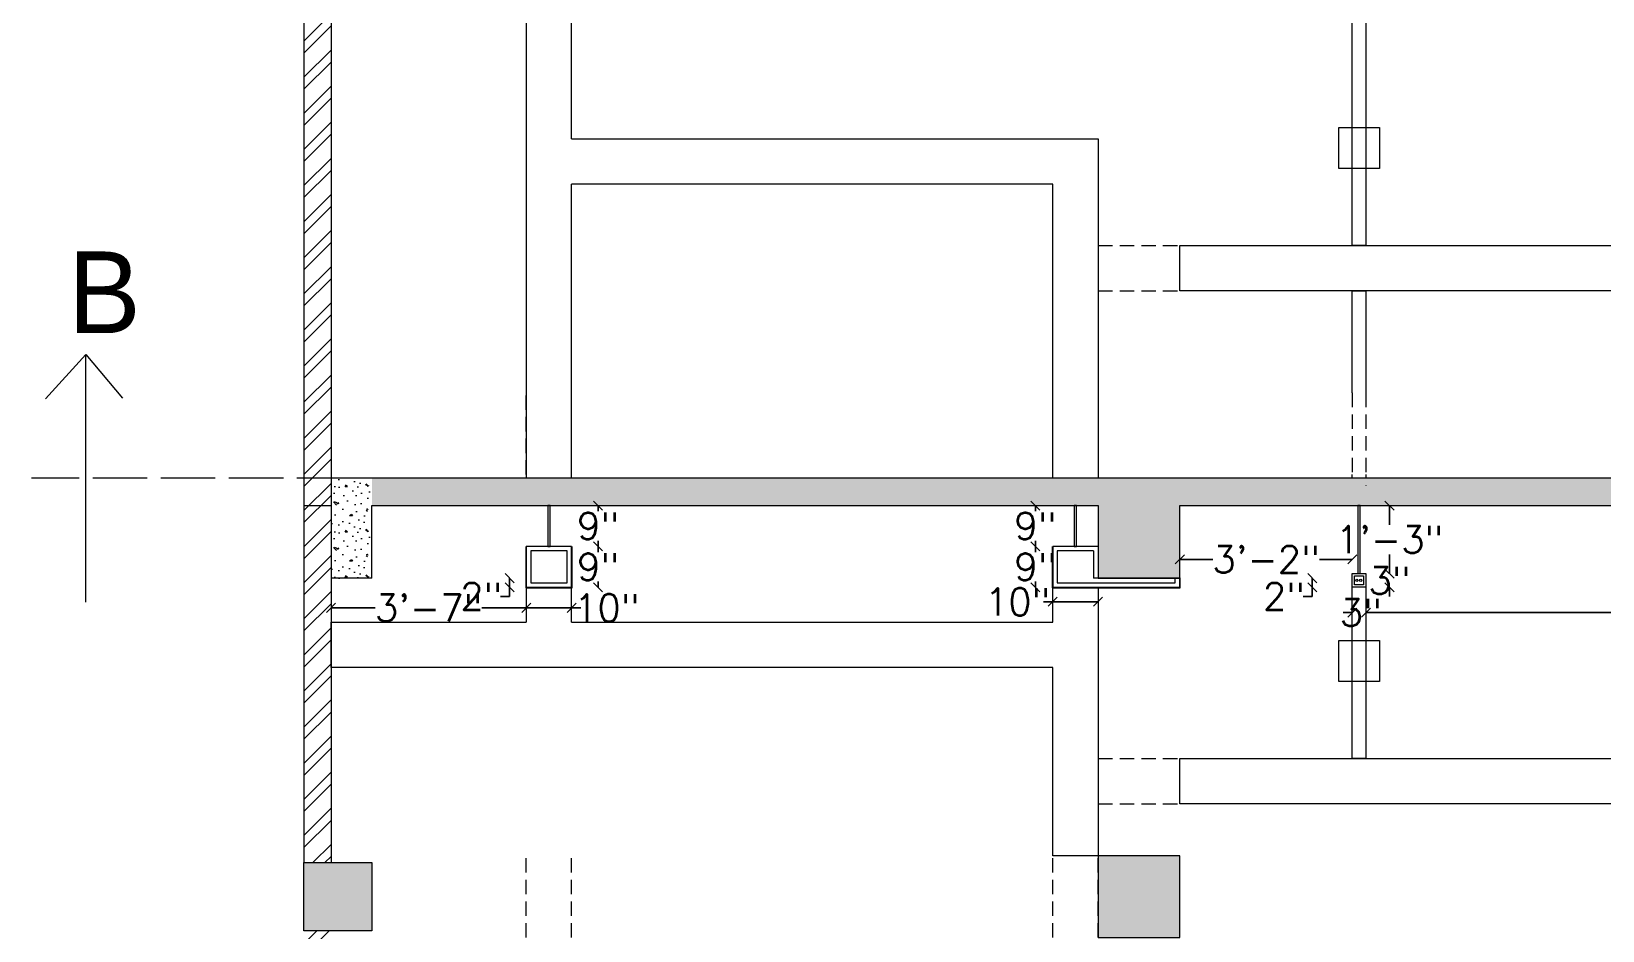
# Model space of a CAD drawing. Header units: inches. Extents: x 111501 to 134888, y 46021 to 52102.
# Drawn here: x 118699.7 to 119045.8, y 47961.3 to 48159.3 of the extents above; entities that cross this region are included whole.
import ezdxf

# ---------------------------------------------------------------- set-up
doc = ezdxf.new("R2010")
doc.units = ezdxf.units.IN
doc.header["$MEASUREMENT"] = 0
doc.linetypes.add('ACAD_ISO02W100', pattern=[15, 12, -3])
doc.linetypes.add('HIDDEN2', pattern=[4.7625, 3.175, -1.5875])
for name, color, linetype, lineweight in [('column', 252, 'Continuous', 9), ('dimension', 250, 'Continuous', 0), ('exterior', 7, 'Continuous', 5), ('SECTION', 7, 'Continuous', 0), ('wall', 7, 'Continuous', 9)]:
    doc.layers.add(name, color=color, linetype=linetype, lineweight=lineweight)
doc.layers.add('false ceiling', color=5, linetype='Continuous')
doc.styles.get("Standard").update_dxf_attribs({"font": 'txt.shx', "height": 6})
doc.dimstyles.new('Standard$0', dxfattribs={"dimtxt": 4, "dimasz": 2, "dimexe": 0.125, "dimexo": 0.125, "dimgap": 0.25, "dimtad": 0, "dimtih": 1, "dimtoh": 1, "dimdec": 1, "dimlfac": -1, "dimzin": 0, "dimdsep": 46, "dimlunit": 4, "dimtxsty": 'Standard', "dimblk": 'OBLIQUE', "dimblk1": 'DOTSMALL', "dimblk2": 'DOTSMALL', "dimcen": 0, "dimse1": 1, "dimse2": 1, "dimadec": 0, "dimazin": 0, "dimtfac": 1, "dimtdec": 1, "dimtofl": 0, "dimtmove": 0, "dimatfit": 3, "dimfxl": 1, "dimtolj": 1, "dimtzin": 0, "dimarcsym": 0})
pattern_1 = [(0, (-78.838, 657.102), (0, 10), [0, -10]), (0, (-78.738, 653.602), (0, 10), [0, -10]), (0, (-78.438, 659.002), (0, 10), [0, -10]), (338.1986, (-83.6382, 655.9016), (30.00000273, -9.999999105), [1.07703, -52.77462]), (216.8699, (-82.6382, 655.5016), (29.999999178, 20.000001233), [0.5, -49.5]), (130.6013, (-83.0382, 655.2016), (50.000004212, -59.999990182), [0.92195, -91.27349]), (206.5651, (-86.338, 654.0016), (-9.99999158, -10.0000131), [0.22361, -22.13707]), (326.3099, (-86.5382, 653.9016), (19.99999558, -10.000013345), [0.36056, -35.69496]), (108.4349, (-86.2382, 653.7016), (-9.99998403, 20.000004346), [0.31623, -31.30655]), (225, (-79.938, 653.0016), (-2e-15, -10.0000031), [0.42426, -13.71787]), (0, (-80.238, 652.702), (10, 10), [0.6, -9.4]), (135, (-79.638, 652.7016), (-10.0000031, 1e-15), [0.42426, -13.71787]), (251.5651, (-81.1382, 659.4016), (9.99998403, 20.000004346), [0.31623, -31.30655]), (0, (-81.238, 659.102), (10, 10), [0.5, -9.5]), (143.1301, (-80.7382, 659.1016), (-29.999999178, 20.000001233), [0.5, -49.5]), (213.6901, (-86.4382, 659.5016), (19.99999558, 10.000013345), [0.36056, -35.69496]), (341.5651, (-86.7382, 659.3016), (-20.000004346, 9.99998403), [0.63246, -30.99032]), (126.8699, (-86.1382, 659.1016), (20.000001233, -29.999999178), [0.5, -49.5]), (0, (-83.538, 659.102), (0, 10), [0, -10]), (0, (-86.238, 656.502), (0, 10), [0, -10]), (0, (-83.438, 652.802), (0, 10), [0, -10]), (0, (-80.738, 655.902), (0, 10), [0, -10]), (0, (-83.638, 657.602), (0, 10), [0, -10]), (0, (-85.838, 657.902), (0, 10), [0, -10]), (0, (-84.938, 657.302), (0, 10), [0, -10]), (0, (-85.338, 654.902), (0, 10), [0, -10]), (0, (-87.738, 655.302), (0, 10), [0, -10]), (0, (-87.638, 657.602), (0, 10), [0, -10]), (0, (-87.938, 659.802), (0, 10), [0, -10]), (0, (-84.838, 660.202), (0, 10), [0, -10]), (0, (-82.638, 660.602), (0, 10), [0, -10]), (0, (-79.138, 660.202), (0, 10), [0, -10]), (0, (-81.538, 657.102), (0, 10), [0, -10]), (0, (-82.538, 658.902), (0, 10), [0, -10]), (0, (-81.738, 654.102), (0, 10), [0, -10]), (0, (-84.738, 653.602), (0, 10), [0, -10]), (0, (-81.738, 651.402), (0, 10), [0, -10]), (0, (-85.038, 652.002), (0, 10), [0, -10]), (0, (-88.238, 651.702), (0, 10), [0, -10]), (0, (-87.038, 651.202), (0, 10), [0, -10]), (0, (-86.938, 652.602), (0, 10), [0, -10]), (0, (-80.238, 651.002), (0, 10), [0, -10]), (0, (-79.038, 655.102), (0, 10), [0, -10]), (0, (-79.538, 658.102), (0, 10), [0, -10]), (0, (-84.138, 650.902), (0, 10), [0, -10])]

# ---------------------------------------------------------------- blocks, each defined once
blk = doc.blocks.new('fg')
at = {"layer": 'exterior', "linetype": 'Continuous'}
for p, q in [((-2722.06, -26309.02, 0), (-2731.88, -26300.13, 0)), ((-2731.88, -26300.13, 0), (-2722.06, -26309.02, 0)), ((-2776.68, -26309.02, 0), (-2722.06, -26309.02, 0)), ((-2722.06, -26309.02, 0), (-2731.74, -26317.05, 0))]:
    blk.add_line(p, q, dxfattribs=at)
blk = doc.blocks.new('_Oblique')
at = {"color": 0, "linetype": 'ByBlock', "lineweight": -2}
blk.add_line((-0.5, -0.5), (0.5, 0.5), dxfattribs=at)
blk = doc.blocks.new('*D1533')
at = {"layer": 'Defpoints', "color": 0, "transparency": 16777216}
for p in [(118774.67, 48038.89), (118805.02, 48036.89), (118808.67, 48036.89)]:
    blk.add_point(p, dxfattribs=at)
at = {"layer": 'dimension', "color": 0, "lineweight": -2, "transparency": 16777216}
for p, q in [((118805.02, 48038.89), (118805.02, 48036.89)), ((118805.02, 48036.89), (118805.02, 48034.89)), ((118805.02, 48034.89), (118803.02, 48034.89))]:
    blk.add_line(p, q, dxfattribs=at)
at = {"layer": 'dimension', "color": 0, "lineweight": -2, "transparency": 16777216, "xscale": 2, "yscale": 2, "zscale": 2}
for p, rotation in [((118805.02, 48038.89), 90), ((118805.02, 48036.89), 270)]:
    blk.add_blockref('_Oblique', p, dxfattribs=dict(at, rotation=rotation))
at = {"layer": 'dimension', "color": 0, "lineweight": 5, "transparency": 16777216, "insert": (118798.77, 48034.89), "char_height": 6, "attachment_point": 5}
blk.add_mtext('\\A1;2"', dxfattribs=at)
blk = doc.blocks.new('_DOTSMALL')
at = {"color": 0, "linetype": 'ByBlock', "lineweight": -2, "const_width": 0.5}
blk.add_lwpolyline([(-0.0625, 0, 1), (0.0625, 0, 1)], format="xyb", close=True, dxfattribs=at)
blk = doc.blocks.new('*D1534')
at = {"layer": 'Defpoints', "color": 0, "transparency": 16777216}
for p in [(118817.99, 48045.89), (118824.51, 48045.89), (118818.31, 48036.89)]:
    blk.add_point(p, dxfattribs=at)
at = {"layer": 'dimension', "color": 0, "lineweight": -2, "transparency": 16777216}
for p, q in [((118824.51, 48045.89), (118824.51, 48044.64)), ((118824.51, 48036.89), (118824.51, 48038.14))]:
    blk.add_line(p, q, dxfattribs=at)
at = {"layer": 'dimension', "color": 0, "lineweight": -2, "transparency": 16777216, "xscale": 2, "yscale": 2, "zscale": 2}
for p, rotation in [((118824.51, 48045.89), 90), ((118824.51, 48036.89), 270)]:
    blk.add_blockref('_Oblique', p, dxfattribs=dict(at, rotation=rotation))
at = {"layer": 'dimension', "color": 0, "lineweight": 5, "transparency": 16777216, "insert": (118824.51, 48041.39), "char_height": 6, "attachment_point": 5}
blk.add_mtext('\\A1;9"', dxfattribs=at)
blk = doc.blocks.new('*D1535')
at = {"layer": 'Defpoints', "color": 0, "transparency": 16777216}
for p in [(118816.99, 48054.89), (118824.51, 48054.89), (118816.99, 48045.89)]:
    blk.add_point(p, dxfattribs=at)
at = {"layer": 'dimension', "color": 0, "lineweight": -2, "transparency": 16777216}
for p, q in [((118824.51, 48054.89), (118824.51, 48053.64)), ((118824.51, 48045.89), (118824.51, 48047.14))]:
    blk.add_line(p, q, dxfattribs=at)
at = {"layer": 'dimension', "color": 0, "lineweight": -2, "transparency": 16777216, "xscale": 2, "yscale": 2, "zscale": 2}
for p, rotation in [((118824.51, 48054.89), 90), ((118824.51, 48045.89), 270)]:
    blk.add_blockref('_Oblique', p, dxfattribs=dict(at, rotation=rotation))
at = {"layer": 'dimension', "color": 0, "lineweight": 5, "transparency": 16777216, "insert": (118824.51, 48050.39), "char_height": 6, "attachment_point": 5}
blk.add_mtext('\\A1;9"', dxfattribs=at)
blk = doc.blocks.new('*D1536')
at = {"layer": 'Defpoints', "color": 0, "transparency": 16777216}
for p in [(118808.67, 48033.5), (118818.67, 48033.5), (118818.67, 48032.36)]:
    blk.add_point(p, dxfattribs=at)
at = {"layer": 'dimension', "color": 0, "lineweight": -2, "transparency": 16777216}
for p, q in [((118808.67, 48032.36), (118818.67, 48032.36)), ((118818.67, 48032.36), (118820.67, 48032.36))]:
    blk.add_line(p, q, dxfattribs=at)
at = {"layer": 'dimension', "color": 0, "lineweight": -2, "transparency": 16777216, "xscale": 2, "yscale": 2, "zscale": 2, "rotation": 180}
blk.add_blockref('_Oblique', (118808.67, 48032.36), dxfattribs=at)
at = {"layer": 'dimension', "color": 0, "lineweight": -2, "transparency": 16777216, "xscale": 2, "yscale": 2, "zscale": 2}
blk.add_blockref('_Oblique', (118818.67, 48032.36), dxfattribs=at)
at = {"layer": 'dimension', "color": 0, "lineweight": 5, "transparency": 16777216, "insert": (118826.42, 48032.36), "char_height": 6, "attachment_point": 5}
blk.add_mtext('\\A1;10"', dxfattribs=at)
blk = doc.blocks.new('*D1537')
at = {"layer": 'Defpoints', "color": 0, "transparency": 16777216}
for p in [(118924.67, 48036.05), (118934.67, 48036.05), (118924.67, 48033.69)]:
    blk.add_point(p, dxfattribs=at)
at = {"layer": 'dimension', "color": 0, "lineweight": -2, "transparency": 16777216}
for p, q in [((118924.67, 48033.69), (118922.67, 48033.69)), ((118934.67, 48033.69), (118924.67, 48033.69))]:
    blk.add_line(p, q, dxfattribs=at)
at = {"layer": 'dimension', "color": 0, "lineweight": -2, "transparency": 16777216, "xscale": 2, "yscale": 2, "zscale": 2, "rotation": 180}
blk.add_blockref('_Oblique', (118924.67, 48033.69), dxfattribs=at)
at = {"layer": 'dimension', "color": 0, "lineweight": -2, "transparency": 16777216, "xscale": 2, "yscale": 2, "zscale": 2}
blk.add_blockref('_Oblique', (118934.67, 48033.69), dxfattribs=at)
at = {"layer": 'dimension', "color": 0, "lineweight": 5, "transparency": 16777216, "insert": (118916.92, 48033.69), "char_height": 6, "attachment_point": 5}
blk.add_mtext('\\A1;10"', dxfattribs=at)
blk = doc.blocks.new('*D1538')
at = {"layer": 'Defpoints', "color": 0, "transparency": 16777216}
for p in [(118924.57, 48045.89), (118920.84, 48036.89), (118926.44, 48036.89)]:
    blk.add_point(p, dxfattribs=at)
at = {"layer": 'dimension', "color": 0, "lineweight": -2, "transparency": 16777216}
for p, q in [((118920.84, 48045.89), (118920.84, 48044.64)), ((118920.84, 48036.89), (118920.84, 48038.14))]:
    blk.add_line(p, q, dxfattribs=at)
at = {"layer": 'dimension', "color": 0, "lineweight": -2, "transparency": 16777216, "xscale": 2, "yscale": 2, "zscale": 2}
for p, rotation in [((118920.84, 48045.89), 90), ((118920.84, 48036.89), 270)]:
    blk.add_blockref('_Oblique', p, dxfattribs=dict(at, rotation=rotation))
at = {"layer": 'dimension', "color": 0, "lineweight": 5, "transparency": 16777216, "insert": (118920.84, 48041.39), "char_height": 6, "attachment_point": 5}
blk.add_mtext('\\A1;9"', dxfattribs=at)
blk = doc.blocks.new('*D1539')
at = {"layer": 'Defpoints', "color": 0, "lineweight": 5, "transparency": 16777216}
for p in [(118920.84, 48054.89), (118923.41, 48054.89), (118924.57, 48045.89)]:
    blk.add_point(p, dxfattribs=at)
at = {"layer": 'dimension', "color": 0, "lineweight": -2, "transparency": 16777216}
for p, q in [((118920.84, 48054.89), (118920.84, 48053.64)), ((118920.84, 48045.89), (118920.84, 48047.14))]:
    blk.add_line(p, q, dxfattribs=at)
at = {"layer": 'dimension', "color": 0, "lineweight": -2, "transparency": 16777216, "xscale": 2, "yscale": 2, "zscale": 2}
for p, rotation in [((118920.84, 48054.89), 90), ((118920.84, 48045.89), 270)]:
    blk.add_blockref('_Oblique', p, dxfattribs=dict(at, rotation=rotation))
at = {"layer": 'dimension', "color": 0, "lineweight": 5, "transparency": 16777216, "insert": (118920.84, 48050.39), "char_height": 6, "attachment_point": 5}
blk.add_mtext('\\A1;9"', dxfattribs=at)
blk = doc.blocks.new('*D1540')
at = {"layer": 'Defpoints', "color": 0, "transparency": 16777216}
for p in [(118990.67, 48043.04), (118952.67, 48041.35), (118990.67, 48039.89)]:
    blk.add_point(p, dxfattribs=at)
at = {"layer": 'dimension', "color": 0, "lineweight": -2, "transparency": 16777216}
for p, q in [((118952.67, 48043.04), (118959.92, 48043.04)), ((118990.67, 48043.04), (118983.42, 48043.04))]:
    blk.add_line(p, q, dxfattribs=at)
at = {"layer": 'dimension', "color": 0, "lineweight": -2, "transparency": 16777216, "xscale": 2, "yscale": 2, "zscale": 2, "rotation": 180}
blk.add_blockref('_Oblique', (118952.67, 48043.04), dxfattribs=at)
at = {"layer": 'dimension', "color": 0, "lineweight": -2, "transparency": 16777216, "xscale": 2, "yscale": 2, "zscale": 2}
blk.add_blockref('_Oblique', (118990.67, 48043.04), dxfattribs=at)
at = {"layer": 'dimension', "color": 0, "lineweight": 5, "transparency": 16777216, "insert": (118971.67, 48043.04), "char_height": 6, "attachment_point": 5}
blk.add_mtext('\\A1;3\'-2"', dxfattribs=at)
blk = doc.blocks.new('*D1541')
at = {"layer": 'Defpoints', "color": 0, "transparency": 16777216}
for p in [(118952.67, 48038.89), (118981.86, 48036.89), (118990.67, 48036.89)]:
    blk.add_point(p, dxfattribs=at)
at = {"layer": 'dimension', "color": 0, "lineweight": -2, "transparency": 16777216}
for p, q in [((118981.86, 48038.89), (118981.86, 48036.89)), ((118981.86, 48036.89), (118981.86, 48034.89)), ((118981.86, 48034.89), (118979.86, 48034.89))]:
    blk.add_line(p, q, dxfattribs=at)
at = {"layer": 'dimension', "color": 0, "lineweight": -2, "transparency": 16777216, "xscale": 2, "yscale": 2, "zscale": 2}
for p, rotation in [((118981.86, 48038.89), 90), ((118981.86, 48036.89), 270)]:
    blk.add_blockref('_Oblique', p, dxfattribs=dict(at, rotation=rotation))
at = {"layer": 'dimension', "color": 0, "lineweight": 5, "transparency": 16777216, "insert": (118975.61, 48034.89), "char_height": 6, "attachment_point": 5}
blk.add_mtext('\\A1;2"', dxfattribs=at)
blk = doc.blocks.new('*D1542')
at = {"layer": 'Defpoints', "color": 0, "transparency": 16777216}
for p in [(118990.67, 48034.86), (118993.67, 48034.86), (118993.67, 48031.32)]:
    blk.add_point(p, dxfattribs=at)
at = {"layer": 'dimension', "color": 0, "lineweight": -2, "transparency": 16777216}
for p, q in [((118990.67, 48031.32), (118988.67, 48031.32)), ((118993.67, 48031.32), (118995.67, 48031.32))]:
    blk.add_line(p, q, dxfattribs=at)
at = {"layer": 'dimension', "color": 0, "lineweight": -2, "transparency": 16777216, "xscale": 2, "yscale": 2, "zscale": 2}
blk.add_blockref('_Oblique', (118990.67, 48031.32), dxfattribs=at)
at = {"layer": 'dimension', "color": 0, "lineweight": -2, "transparency": 16777216, "xscale": 2, "yscale": 2, "zscale": 2, "rotation": 180}
blk.add_blockref('_Oblique', (118993.67, 48031.32), dxfattribs=at)
at = {"layer": 'dimension', "color": 0, "lineweight": 5, "transparency": 16777216, "insert": (118992.54, 48031.32), "char_height": 6, "attachment_point": 5}
blk.add_mtext('\\A1;3"', dxfattribs=at)
blk = doc.blocks.new('*D1543')
at = {"layer": 'Defpoints', "color": 0, "transparency": 16777216}
for p in [(118993.67, 48039.89), (118998.87, 48039.89), (118993.67, 48036.89)]:
    blk.add_point(p, dxfattribs=at)
at = {"layer": 'dimension', "color": 0, "lineweight": -2, "transparency": 16777216}
for p, q in [((118998.87, 48039.89), (118998.87, 48041.89)), ((118998.87, 48036.89), (118998.87, 48034.89))]:
    blk.add_line(p, q, dxfattribs=at)
at = {"layer": 'dimension', "color": 0, "lineweight": -2, "transparency": 16777216, "xscale": 2, "yscale": 2, "zscale": 2}
for p, rotation in [((118998.87, 48039.89), 270), ((118998.87, 48036.89), 90)]:
    blk.add_blockref('_Oblique', p, dxfattribs=dict(at, rotation=rotation))
at = {"layer": 'dimension', "color": 0, "lineweight": 5, "transparency": 16777216, "insert": (118998.87, 48038.39), "char_height": 6, "attachment_point": 5}
blk.add_mtext('\\A1;3"', dxfattribs=at)
blk = doc.blocks.new('*D1544')
at = {"layer": 'Defpoints', "color": 0, "transparency": 16777216}
for p in [(118996.76, 48054.89), (118998.87, 48054.89), (118993.67, 48039.89)]:
    blk.add_point(p, dxfattribs=at)
at = {"layer": 'dimension', "color": 0, "lineweight": -2, "transparency": 16777216}
for p, q in [((118998.87, 48054.89), (118998.87, 48050.64)), ((118998.87, 48039.89), (118998.87, 48044.14))]:
    blk.add_line(p, q, dxfattribs=at)
at = {"layer": 'dimension', "color": 0, "lineweight": -2, "transparency": 16777216, "xscale": 2, "yscale": 2, "zscale": 2}
for p, rotation in [((118998.87, 48054.89), 90), ((118998.87, 48039.89), 270)]:
    blk.add_blockref('_Oblique', p, dxfattribs=dict(at, rotation=rotation))
at = {"layer": 'dimension', "color": 0, "lineweight": 5, "transparency": 16777216, "insert": (118998.87, 48047.39), "char_height": 6, "attachment_point": 5}
blk.add_mtext('\\A1;1\'-3"', dxfattribs=at)
blk = doc.blocks.new('*D1545')
at = {"layer": 'Defpoints', "color": 0, "lineweight": 5, "transparency": 16777216}
for p in [(118993.67, 48034.86), (119155.67, 48034.26), (119155.67, 48031.32)]:
    blk.add_point(p, dxfattribs=at)
at = {"layer": 'dimension', "color": 0, "lineweight": -2, "transparency": 16777216}
for p, q in [((118993.67, 48031.32), (119060.92, 48031.32)), ((119155.67, 48031.32), (119088.42, 48031.32))]:
    blk.add_line(p, q, dxfattribs=at)
at = {"layer": 'dimension', "color": 0, "lineweight": -2, "transparency": 16777216, "xscale": 2, "yscale": 2, "zscale": 2, "rotation": 180}
blk.add_blockref('_Oblique', (118993.67, 48031.32), dxfattribs=at)
at = {"layer": 'dimension', "color": 0, "lineweight": -2, "transparency": 16777216, "xscale": 2, "yscale": 2, "zscale": 2}
blk.add_blockref('_Oblique', (119155.67, 48031.32), dxfattribs=at)
at = {"layer": 'dimension', "color": 0, "lineweight": 5, "transparency": 16777216, "insert": (119074.67, 48031.32), "char_height": 6, "attachment_point": 5}
blk.add_mtext('\\A1;13\'-6"', dxfattribs=at)
blk = doc.blocks.new('*D1570')
at = {"layer": 'Defpoints', "color": 0, "lineweight": 5, "transparency": 16777216}
for p in [(118765.67, 48033.48), (118808.67, 48033.5), (118765.67, 48032.36)]:
    blk.add_point(p, dxfattribs=at)
at = {"layer": 'dimension', "color": 0, "lineweight": -2, "transparency": 16777216}
for p, q in [((118765.67, 48032.36), (118775.42, 48032.36)), ((118808.67, 48032.36), (118798.92, 48032.36))]:
    blk.add_line(p, q, dxfattribs=at)
at = {"layer": 'dimension', "color": 0, "lineweight": -2, "transparency": 16777216, "xscale": 2, "yscale": 2, "zscale": 2, "rotation": 180}
blk.add_blockref('_Oblique', (118765.67, 48032.36), dxfattribs=at)
at = {"layer": 'dimension', "color": 0, "lineweight": -2, "transparency": 16777216, "xscale": 2, "yscale": 2, "zscale": 2}
blk.add_blockref('_Oblique', (118808.67, 48032.36), dxfattribs=at)
at = {"layer": 'dimension', "color": 0, "lineweight": 5, "transparency": 16777216, "insert": (118787.17, 48032.36), "char_height": 6, "attachment_point": 5}
blk.add_mtext('\\A1;3\'-7"', dxfattribs=at)

msp = doc.modelspace()

# ---------------------------------------------------------------- hatches: boundary and pattern name
at = {"layer": 'column'}
h = msp.add_hatch(color=256, dxfattribs=at)
h.paths.add_polyline_path([(118934.67, 47977.73), (118934.67, 47959.73), (118952.67, 47959.73), (118952.67, 47977.73)])
h.paths.add_polyline_path([(118934.67, 48181.66), (118934.67, 48163.66), (118952.67, 48163.66), (118952.67, 48181.66)])
h.paths.add_polyline_path([(118934.67, 48385.59), (118934.67, 48367.59), (118952.67, 48367.59), (118952.67, 48385.59)])
h = msp.add_hatch(color=256, dxfattribs=at)
h.paths.add_polyline_path([(118759.67, 47972.28), (118759.67, 47961.28), (118770.67, 47961.28), (118770.67, 47972.28)])
h.paths.add_polyline_path([(118770.67, 47972.28), (118770.67, 47976.28), (118759.67, 47976.28), (118759.67, 47972.28)])
h.paths.add_polyline_path([(118770.67, 47961.28), (118774.67, 47961.28), (118774.67, 47972.28), (118770.67, 47972.28)])
h.paths.add_polyline_path([(118774.67, 47976.28), (118770.67, 47976.28), (118770.67, 47972.28), (118774.67, 47972.28)])
at = {"layer": 'wall', "lineweight": 5}
h = msp.add_hatch(dxfattribs=at)
h.set_pattern_fill('ANSI32', color=256, scale=15, style=0)
h.set_pattern_definition([(45, (19832.368, 650.7016), (-3.97747564, 3.97747564), []), (45, (19835.0195, 650.7016), (-3.97747564, 3.97747564), [])])
h.paths.add_polyline_path([(118725.67, 47845.23), (118725.67, 47851.23), (118759.67, 47851.23), (118759.67, 47961.23), (118765.67, 47961.23), (118765.67, 47952.75), (118765.67, 47934.69), (118765.67, 47925.74), (118765.67, 47907.69), (118765.67, 47899.22), (118765.67, 47881.17), (118765.67, 47870.27), (118765.67, 47852.22), (118765.67, 47845.23)])
h.paths.add_polyline_path([(118759.67, 47976.23), (118765.67, 47976.23), (118765.67, 48165.16), (118759.67, 48165.16)])
h = msp.add_hatch(dxfattribs=at)
h.set_pattern_fill('CONC', color=256, scale=10, style=0)
h.set_pattern_definition(pattern_1)
h.paths.add_polyline_path([(118765.67, 48054.89), (118765.67, 48038.89), (118774.67, 48038.89), (118774.67, 48054.89), (118774.67, 48060.89), (118765.67, 48060.89)])
h = msp.add_hatch(dxfattribs=at)
h.set_pattern_fill('CONC', color=256, scale=10, style=0)
h.set_pattern_definition(pattern_1)
h.paths.add_polyline_path([(118774.67, 48060.89), (118808.67, 48060.89), (118818.67, 48060.89), (118924.67, 48060.89), (118934.67, 48060.89), (118952.67, 48060.89), (118990.67, 48060.89), (118993.67, 48060.89), (119146.67, 48060.89), (119146.67, 48054.89), (118992.42, 48054.89), (118991.92, 48054.89), (118952.67, 48054.89), (118952.67, 48038.89), (118934.77, 48038.89), (118934.67, 48038.89), (118934.67, 48045.89), (118934.67, 48054.89), (118929.92, 48054.89), (118929.42, 48054.89), (118813.92, 48054.89), (118813.42, 48054.89), (118774.67, 48054.89)])

# ---------------------------------------------------------------- linework, layer by layer
at = {"lineweight": 5}
for q in [(118774.67, 48054.89), (118765.67, 48038.89)]:
    msp.add_line((118774.67, 48038.89), q, dxfattribs=at)
msp.add_lwpolyline([(118934.67, 48036.89), (118952.67, 48036.89), (118952.67, 48038.89), (118934.67, 48038.89)], dxfattribs=at)
msp.add_lwpolyline([(118934.67, 48037.89), (118934.67, 48037.89)], close=True, dxfattribs=at)
at = {"layer": 'column'}
for points in [[(118952.67, 47977.73), (118934.67, 47977.73), (118934.67, 47959.73), (118952.67, 47959.73)], [(118759.67, 47976.23), (118774.67, 47976.23), (118774.67, 47961.23), (118759.67, 47961.23)]]:
    msp.add_lwpolyline(points, close=True, dxfattribs=at)
at = {"layer": 'exterior', "color": 1, "linetype": 'ACAD_ISO02W100'}
msp.add_line((119235.16, 48060.89), (118699.66, 48060.89), dxfattribs=at)
at = {"layer": 'false ceiling', "linetype": 'HIDDEN2', "lineweight": 5}
for p, q in [((118934.67, 48112.16), (118952.67, 48112.16)), ((118934.67, 48102.16), (118952.67, 48102.16)), ((118808.67, 48061.7), (118808.67, 48079.7)), ((118818.67, 48061.7), (118818.67, 48079.7)), ((118990.67, 48079.72), (118990.67, 48061.72)), ((118993.67, 48079.72), (118993.67, 48061.72)), ((118934.67, 47999.16), (118952.67, 47999.16)), ((118934.67, 47989.16), (118952.67, 47989.16)), ((118808.67, 47959.73), (118808.67, 47977.73)), ((118818.67, 47959.73), (118818.67, 47977.73)), ((118924.67, 47959.73), (118924.67, 47977.73)), ((118934.67, 47959.73), (118934.67, 47977.73))]:
    msp.add_line(p, q, dxfattribs=at)
at = {"layer": 'false ceiling', "lineweight": 5}
for points in [[(118818.67, 48135.66), (118818.67, 48163.66), (118808.67, 48163.66), (118808.67, 48060.89)], [(118818.67, 48135.66), (118934.67, 48135.66), (118934.67, 48125.66)], [(118924.67, 48125.66), (118818.67, 48125.66)], [(118818.67, 48060.89), (118818.67, 48125.66)], [(118924.67, 48060.89), (118924.67, 48125.66)], [(118934.67, 48125.66), (118934.67, 48060.89)], [(118990.67, 48079.7), (118990.67, 48102.16), (118993.67, 48102.16), (118993.67, 48079.7)], [(118990.67, 48060.89), (118990.67, 48061.7)], [(118993.67, 48061.7), (118993.67, 48060.89)], [(118993.67, 48059.37), (118993.67, 48059.32)], [(118808.67, 48045.89), (118808.67, 48029.23)], [(118818.67, 48029.23), (118818.67, 48045.89)], [(118924.67, 48029.23), (118924.67, 48045.89)], [(118934.67, 48045.89), (118934.67, 48038.89)], [(118993.67, 48039.89), (118993.67, 47999.16), (118990.67, 47999.16), (118990.67, 48039.89)], [(118934.67, 48036.89), (118934.67, 47977.73), (118924.67, 47977.73), (118924.67, 48019.23)], [(118924.67, 48019.23), (118765.67, 48019.23), (118765.67, 48029.23), (118808.67, 48029.23)], [(118818.67, 48029.23), (118924.67, 48029.23)]]:
    msp.add_lwpolyline(points, dxfattribs=at)
for points in [[(118990.67, 48163.66), (118993.67, 48163.66), (118993.67, 48112.16), (118990.67, 48112.16)], [(118987.67, 48138.16), (118996.67, 48138.16), (118996.67, 48129.16), (118987.67, 48129.16)], [(118952.67, 48112.16), (119155.67, 48112.16), (119155.67, 48102.16), (118952.67, 48102.16)], [(118987.67, 48025.16), (118996.67, 48025.16), (118996.67, 48016.16), (118987.67, 48016.16)], [(118952.67, 47999.16), (119155.67, 47999.16), (119155.67, 47989.16), (118952.67, 47989.16)]]:
    msp.add_lwpolyline(points, close=True, dxfattribs=at)
at = {"layer": 'false ceiling', "color": 6, "lineweight": 5}
for points in [[(118990.67, 48039.89), (118993.67, 48039.89), (118993.67, 48036.89), (118990.67, 48036.89)], [(118991.17, 48039.39), (118993.17, 48039.39), (118993.17, 48037.39), (118991.17, 48037.39)]]:
    msp.add_lwpolyline(points, close=True, dxfattribs=at)
at = {"layer": 'false ceiling', "lineweight": 5}
for centre in [(118991.67, 48038.39), (118992.52, 48038.39)]:
    msp.add_circle(centre, 0.25, dxfattribs=at)
at = {"layer": 'SECTION', "color": 5}
for p, q in [((118933.67, 48044.89), (118933.67, 48038.89)), ((118934.67, 48038.89), (118933.67, 48038.89)), ((118951.67, 48037.89), (118951.67, 48038.89))]:
    msp.add_line(p, q, dxfattribs=at)
at = {"layer": 'SECTION', "color": 15}
for points in [[(118813.42, 48045.89), (118813.92, 48045.89), (118813.92, 48054.89), (118813.42, 48054.89)], [(118929.42, 48045.89), (118929.92, 48045.89), (118929.92, 48054.89), (118929.42, 48054.89)], [(118991.92, 48039.89), (118992.42, 48039.89), (118992.42, 48054.89), (118991.92, 48054.89)]]:
    msp.add_lwpolyline(points, close=True, dxfattribs=at)
at = {"layer": 'SECTION', "color": 1}
for points in [[(118808.57, 48045.89), (118808.57, 48036.79), (118818.77, 48036.79), (118818.77, 48045.89)], [(118924.57, 48045.89), (118924.57, 48036.79), (118952.77, 48036.79)], [(118934.77, 48038.89), (118934.77, 48045.89)], [(118952.77, 48036.79), (118952.77, 48038.99)]]:
    msp.add_lwpolyline(points, dxfattribs=at)
at = {"layer": 'SECTION', "color": 5}
for points in [[(118808.67, 48036.89), (118818.67, 48036.89), (118818.67, 48045.89), (118808.67, 48045.89)], [(118809.67, 48037.89), (118817.67, 48037.89), (118817.67, 48044.89), (118809.67, 48044.89)]]:
    msp.add_lwpolyline(points, close=True, dxfattribs=at)
for points in [[(118934.67, 48045.89), (118924.67, 48045.89), (118924.67, 48036.89), (118934.67, 48036.89)], [(118933.67, 48044.89), (118925.67, 48044.89), (118925.67, 48037.89), (118951.67, 48037.89)]]:
    msp.add_lwpolyline(points, dxfattribs=at)
at = {"layer": 'wall'}
for p, q in [((118759.67, 48369.09), (118759.67, 47976.23)), ((118765.67, 48165.16), (118765.67, 47976.23))]:
    msp.add_line(p, q, dxfattribs=at)
at = {"layer": 'wall', "lineweight": 5}
for points in [[(119155.67, 48054.89), (119161.67, 48054.89), (119161.67, 48060.89), (118759.67, 48060.89), (118759.67, 48054.89), (118765.67, 48054.89)], [(118952.67, 48060.89), (118934.67, 48060.89)], [(118774.67, 48054.89), (118934.67, 48054.89)], [(118934.67, 48054.89), (118934.67, 48045.89)], [(118934.67, 48038.89), (118952.67, 48038.89), (118952.67, 48054.89)], [(118952.67, 48054.89), (119146.67, 48054.89)]]:
    msp.add_lwpolyline(points, dxfattribs=at)

# ---------------------------------------------------------------- block references
at = {"layer": 'exterior', "linetype": 'Continuous', "rotation": 90}
msp.add_blockref('fg', (92402.64, 50810.26, 0), dxfattribs=at)

# ---------------------------------------------------------------- texts
at = {"layer": 'exterior', "color": 1, "linetype": 'Continuous', "insert": (118707.69, 48110.87), "char_height": 18, "width": 14.5412, "attachment_point": 1}
msp.add_mtext('{\\Faehalf.shx|c0;B}', dxfattribs=at)

# ---------------------------------------------------------------- dimensions: what is measured, and where the dimension line sits
at = {"layer": 'dimension', "lineweight": 5}
for base, p1, p2, picture, middle in [((118824.51, 48054.89), (118816.99, 48045.89), (118816.99, 48054.89), '*D1535', (118824.51, 48050.39)), ((118998.87, 48054.89), (118993.67, 48039.89), (118996.76, 48054.89), '*D1544', (118998.87, 48047.39)), ((118824.51, 48045.89), (118818.31, 48036.89), (118817.99, 48045.89), '*D1534', (118824.51, 48041.39)), ((118920.84, 48036.89), (118924.57, 48045.89), (118926.44, 48036.89), '*D1538', (118920.84, 48041.39)), ((118805.02, 48036.89), (118774.67, 48038.89), (118808.67, 48036.89), '*D1533', (118798.77, 48034.89)), ((118981.86, 48036.89), (118952.67, 48038.89), (118990.67, 48036.89), '*D1541', (118975.61, 48034.89))]:
    dim = msp.add_linear_dim(base=base, p1=p1, p2=p2, angle=90, dimstyle='Standard$0', dxfattribs=at)
    dim.commit()
    dim.dimension.update_dxf_attribs({"geometry": picture, "text_midpoint": middle})
dim = msp.add_linear_dim(base=(118920.84, 48054.89), p1=(118924.57, 48045.89), p2=(118923.41, 48054.89), angle=90, dimstyle='Standard$0', override={"dimtmove": 1}, dxfattribs=at)
dim.commit()
dim.dimension.update_dxf_attribs({"geometry": '*D1539', "text_midpoint": (118920.84, 48050.39)})
for base, p1, p2, picture, middle in [((118990.67, 48043.04), (118952.67, 48041.35), (118990.67, 48039.89), '*D1540', (118971.67, 48043.04)), ((118818.67, 48032.36), (118808.67, 48033.5), (118818.67, 48033.5), '*D1536', (118826.42, 48032.36)), ((118924.67, 48033.69), (118934.67, 48036.05), (118924.67, 48036.05), '*D1537', (118916.92, 48033.69))]:
    dim = msp.add_linear_dim(base=base, p1=p1, p2=p2, dimstyle='Standard$0', dxfattribs=at)
    dim.commit()
    dim.dimension.update_dxf_attribs({"geometry": picture, "text_midpoint": middle})
dim = msp.add_linear_dim(base=(118998.87, 48039.89), p1=(118993.67, 48036.89), p2=(118993.67, 48039.89), angle=90, dimstyle='Standard$0', dxfattribs=at)
dim.commit()
dim.dimension.update_dxf_attribs({"geometry": '*D1543', "text_midpoint": (118998.87, 48038.39), "dimtype": 160})
for base, p1, p2, picture, middle in [((118765.67, 48032.36), (118808.67, 48033.5), (118765.67, 48033.48), '*D1570', (118787.17, 48032.36)), ((119155.67, 48031.32), (118993.67, 48034.86), (119155.67, 48034.26), '*D1545', (119074.67, 48031.32))]:
    dim = msp.add_linear_dim(base=base, p1=p1, p2=p2, dimstyle='Standard$0', override={"dimtmove": 1}, dxfattribs=at)
    dim.commit()
    dim.dimension.update_dxf_attribs({"geometry": picture, "text_midpoint": middle})
dim = msp.add_linear_dim(base=(118993.67, 48031.32), p1=(118990.67, 48034.86), p2=(118993.67, 48034.86), dimstyle='Standard$0', dxfattribs=at)
dim.commit()
dim.dimension.update_dxf_attribs({"geometry": '*D1542', "text_midpoint": (118992.54, 48031.32), "dimtype": 160})

doc.saveas('drawing.dxf')
